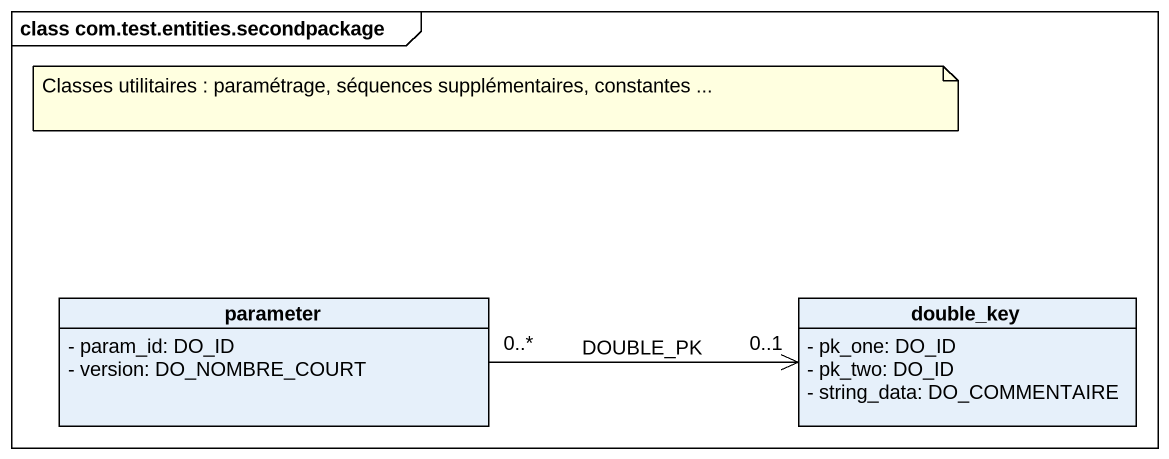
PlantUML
@startuml
mainframe class com.test.entities.secondpackage
hide circle
hide empty members
skinparam classAttributeIconSize 0
class parameter {
  - param_id: DO_ID
  - version: DO_NOMBRE_COURT
}
class double_key {
  - pk_one: DO_ID
  - pk_two: DO_ID
  - string_data: DO_COMMENTAIRE
}
parameter "0..*" -right-> "0..1" double_key : DOUBLE_PK
note as N1
  Classes utilitaires : paramétrage, séquences supplémentaires, constantes ...
end note
@enduml
